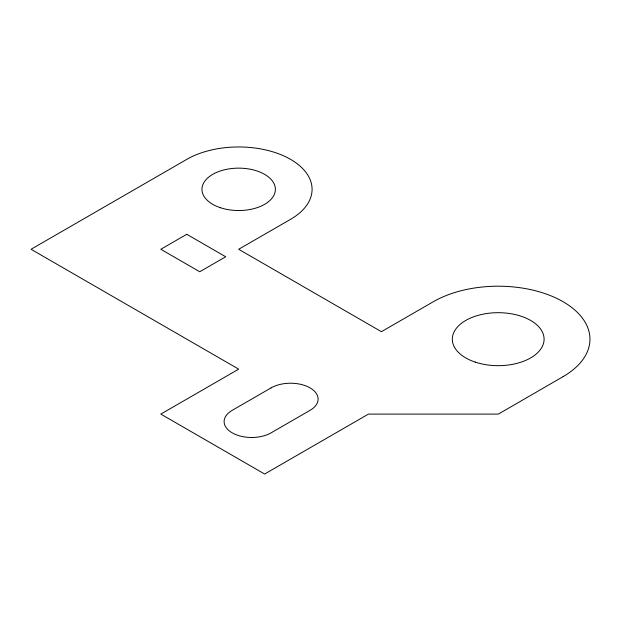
<?xml version="1.0" encoding="UTF-8"?>
<svg xmlns="http://www.w3.org/2000/svg" width="621" height="621" viewBox="0 0 621 621"><rect width="100%" height="100%" fill="white"/><g stroke="black" fill="none" stroke-linecap="round" stroke-linejoin="round"><path stroke-width="0.93" d="M563.092 376.637L498.368 414.098L368.439 414.098L264.631 474.033L160.816 414.098L238.674 369.146L31.05 249.277L186.766 159.372A73.41 42.383 0 0 1 290.581 159.372A73.41 42.383 0 0 1 290.581 219.306L238.674 249.277L381.418 331.684L433.326 301.721A91.761 52.979 0 0 1 563.092 301.721A91.761 52.979 0 0 1 563.092 376.637M186.766 234.288L160.816 249.277L199.745 271.75L225.702 256.768L186.766 234.288M271.113 387.877L232.184 410.349A27.526 15.89 0 0 0 232.184 432.829A27.526 15.89 0 0 0 271.113 432.829L310.05 410.349A27.526 15.89 0 0 0 310.05 387.877A27.526 15.89 0 0 0 271.113 387.877M220.323 207.693A36.701 21.192 0 0 0 275.382 189.343A36.701 21.192 0 0 0 220.323 170.985A36.701 21.192 0 0 0 220.323 207.693M475.267 362.121A45.876 26.486 0 0 0 544.089 339.182A45.876 26.486 0 0 0 475.267 316.236A45.876 26.486 0 0 0 475.267 362.121"/></g></svg>
